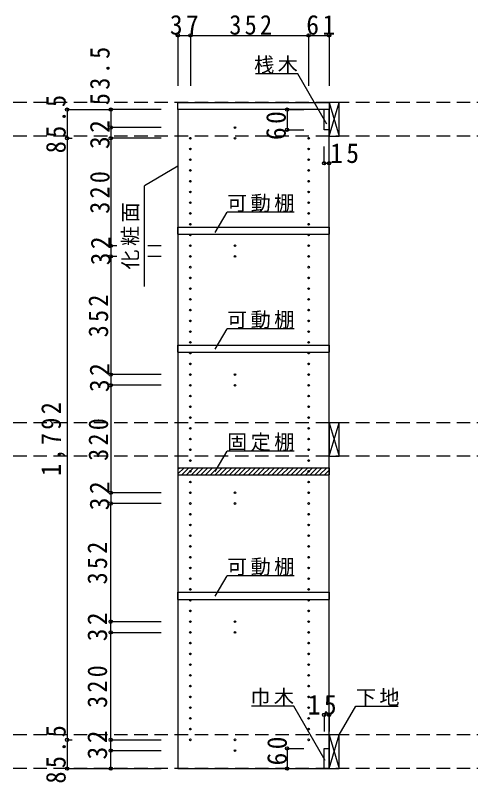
# Model space of a CAD drawing. Units: millimetres at full size, sheet at 1:20; some dimension numbers follow another scale. Extents: x -3922 to 3878, y -2932 to 2722.
# Drawn here: x -546 to 810, y -1724 to 533 of the extents above; entities that cross this region are included whole.
import ezdxf

# ---------------------------------------------------------------- set-up
doc = ezdxf.new("R2010")
doc.units = ezdxf.units.MM
doc.header["$LTSCALE"] = 20
doc.header["$PDMODE"] = 32
doc.header["$PDSIZE"] = 10
doc.linetypes.add('DASHED2', pattern=[3, 2, -1])
for name, color, linetype in [('0-2', 2, 'Continuous'), ('0-3_固定棚', 3, 'Continuous'), ('0-4_可動棚', 3, 'Continuous'), ('0-5_側板', 4, 'Continuous'), ('0-7_桟木・巾木', 2, 'Continuous'), ('0-8', 3, 'Continuous'), ('0-A_文字', 7, 'Continuous'), ('0-B_寸法', 7, 'Continuous'), ('0-C_ハッチ', 4, 'Continuous')]:
    doc.layers.add(name, color=color, linetype=linetype)
doc.styles.add('ＭＳ ゴシック', font='')
doc.styles.get('ＭＳ ゴシック').set_extended_font_data('MS Gothic')

msp = doc.modelspace()

# ---------------------------------------------------------------- linework, layer by layer
at = {"layer": '0-2'}
for p, q in [((-61.67, 272.73), (388.33, 272.73)), ((388.33, 272.73), (388.33, 251.73))]:
    msp.add_line(p, q, dxfattribs=at)
msp.add_lwpolyline([(388.33, 251.73), (-61.67, 251.73), (-61.67, 272.73)], dxfattribs=at)
at = {"layer": '0-3_固定棚', "color": 2}
for p, q in [((-61.67, -815.27), (388.33, -815.27)), ((-61.67, -815.27), (-61.67, -836.27)), ((388.33, -815.27), (388.33, -836.27)), ((-61.67, -836.27), (388.33, -836.27))]:
    msp.add_line(p, q, dxfattribs=at)
at = {"layer": '0-4_可動棚', "color": 2}
for p, q in [((-61.67, -119.27), (-61.67, -98.27)), ((-61.67, -119.27), (388.33, -119.27)), ((-61.67, -471.27), (-61.67, -450.27)), ((-61.67, -471.27), (388.33, -471.27)), ((-61.67, -1207.27), (-61.67, -1186.27)), ((-61.67, -1207.27), (388.33, -1207.27))]:
    msp.add_line(p, q, dxfattribs=at)
for points in [[(-61.67, -98.27), (388.33, -98.27), (388.33, -119.27)], [(-61.67, -450.27), (388.33, -450.27), (388.33, -471.27)], [(-61.67, -1186.27), (388.33, -1186.27), (388.33, -1207.27)]]:
    msp.add_lwpolyline(points, dxfattribs=at)
at = {"layer": '0-5_側板', "color": 3}
for p, q in [((388.33, 251.73), (-61.67, 251.73)), ((388.33, -1711.27), (388.33, 251.73))]:
    msp.add_line(p, q, dxfattribs=at)
msp.add_lwpolyline([(-61.67, 251.73), (-61.67, -1711.27), (388.33, -1711.27)], dxfattribs=at)
at = {"layer": '0-5_側板'}
for centre in [(108.33, 198.23), (-24.67, 166.23), (108.33, 166.23), (327.33, 166.23), (-24.67, 134.23), (327.33, 134.23), (-24.67, 102.23), (327.33, 102.23), (-24.67, 70.23), (327.33, 70.23), (-24.67, 38.23), (327.33, 38.23), (-24.67, 6.23), (327.33, 6.23), (-24.67, -25.77), (327.33, -25.77), (-24.67, -57.77), (327.33, -57.77), (-24.67, -89.77), (327.33, -89.77), (-24.67, -121.77), (327.33, -121.77), (-24.67, -153.77), (108.33, -153.77), (327.33, -153.77), (-24.67, -185.77), (108.33, -185.77), (327.33, -185.77), (-24.67, -217.77), (327.33, -217.77), (-24.67, -249.77), (327.33, -249.77), (-24.67, -281.77), (327.33, -281.77), (-24.67, -313.77), (327.33, -313.77), (-24.67, -345.77), (327.33, -345.77), (-24.67, -377.77), (327.33, -377.77), (-24.67, -409.77), (327.33, -409.77), (-24.67, -441.77), (327.33, -441.77), (-24.67, -473.77), (327.33, -473.77), (-24.67, -505.77), (327.33, -505.77), (-24.67, -537.77), (108.33, -537.77), (327.33, -537.77), (-24.67, -569.77), (108.33, -569.77), (327.33, -569.77), (-24.67, -601.77), (327.33, -601.77), (-24.67, -633.77), (327.33, -633.77), (-24.67, -665.77), (327.33, -665.77), (-24.67, -697.77), (327.33, -697.77), (-24.67, -729.77), (327.33, -729.77), (-24.67, -761.77), (327.33, -761.77), (-24.67, -793.77), (327.33, -793.77), (-24.67, -825.77), (327.33, -825.77), (-24.67, -857.77), (327.33, -857.77), (-24.67, -889.77), (108.33, -889.77), (327.33, -889.77), (-24.67, -921.77), (108.33, -921.77), (327.33, -921.77), (-24.67, -953.77), (327.33, -953.77), (-24.67, -985.77), (327.33, -985.77), (-24.67, -1017.77), (327.33, -1017.77), (-24.67, -1049.77), (327.33, -1049.77), (-24.67, -1081.77), (327.33, -1081.77), (-24.67, -1113.77), (327.33, -1113.77), (-24.67, -1145.77), (327.33, -1145.77), (-24.67, -1177.77), (327.33, -1177.77), (-24.67, -1209.77), (327.33, -1209.77), (-24.67, -1241.77), (327.33, -1241.77), (-24.67, -1273.77), (108.33, -1273.77), (327.33, -1273.77), (-24.67, -1305.77), (108.33, -1305.77), (327.33, -1305.77), (-24.67, -1337.77), (327.33, -1337.77), (-24.67, -1369.77), (327.33, -1369.77), (-24.67, -1401.77), (327.33, -1401.77), (-24.67, -1433.77), (327.33, -1433.77), (-24.67, -1465.77), (327.33, -1465.77), (-24.67, -1497.77), (327.33, -1497.77), (-24.67, -1529.77), (327.33, -1529.77), (-24.67, -1561.77), (327.33, -1561.77), (-24.67, -1593.77), (327.33, -1593.77), (-24.67, -1625.77), (108.33, -1625.77), (327.33, -1625.77), (108.33, -1657.77)]:
    msp.add_circle(centre, 2.5, dxfattribs=at)
at = {"layer": '0-7_桟木・巾木'}
for p, q in [((388.33, 251.73), (373.33, 251.73)), ((373.33, 191.73), (373.33, 251.73)), ((388.33, 251.73), (388.33, 191.73)), ((373.33, -1651.27), (388.33, -1651.27)), ((388.33, -1651.27), (388.33, -1711.27))]:
    msp.add_line(p, q, dxfattribs=at)
for points in [[(388.33, 191.73), (376.84, 191.73), (373.33, 191.73)], [(388.33, -1711.27), (373.33, -1711.27), (373.33, -1651.27)]]:
    msp.add_lwpolyline(points, dxfattribs=at)
at = {"layer": '0-8'}
for p, q in [((388.33, 272.73), (388.33, 172.73)), ((418.33, 272.73), (388.33, 272.73)), ((418.33, 172.73), (418.33, 272.73)), ((388.33, 172.73), (418.33, 172.73)), ((388.33, -681.27), (388.33, -781.27)), ((418.33, -681.27), (388.33, -681.27)), ((418.33, -781.27), (418.33, -681.27)), ((388.33, -781.27), (418.33, -781.27)), ((388.33, -1611.27), (388.33, -1711.27)), ((418.33, -1611.27), (388.33, -1611.27)), ((418.33, -1711.27), (418.33, -1611.27)), ((388.33, -1711.27), (418.33, -1711.27))]:
    msp.add_line(p, q, dxfattribs=at)
at = {"layer": '0-8', "color": 7}
for p, q in [((388.33, 172.73), (418.33, 272.73)), ((388.33, 272.73), (418.33, 172.73)), ((388.33, -781.27), (418.33, -681.27)), ((388.33, -681.27), (418.33, -781.27)), ((388.33, -1711.27), (418.33, -1611.27)), ((388.33, -1611.27), (418.33, -1711.27))]:
    msp.add_line(p, q, dxfattribs=at)
at = {"layer": '0-A_文字'}
for p, q in [((294.99, 358.32), (168.96, 358.32)), ((381.66, 208.2), (294.99, 358.32)), ((-61.67, 82.66), (-161.67, 24.93)), ((-161.67, -275.07), (-161.67, 24.93)), ((49.52, -114.62), (84.54, -53.96)), ((284.54, -53.96), (84.54, -53.96)), ((49.52, -461.79), (84.54, -401.14)), ((284.54, -401.14), (84.54, -401.14)), ((49.52, -826.33), (84.54, -765.68)), ((284.54, -765.68), (84.54, -765.68)), ((49.52, -1197.79), (84.54, -1137.14)), ((284.54, -1137.14), (84.54, -1137.14)), ((418.33, -1611.27), (467.75, -1525.68)), ((467.75, -1525.68), (593.78, -1525.68))]:
    msp.add_line(p, q, dxfattribs=at)
msp.add_lwpolyline([(376.93, -1687.41), (283.56, -1525.68), (157.53, -1525.68)], dxfattribs=at)
at = {"layer": '0-B_寸法', "color": 4}
for p, q in [((-61.67, 472.73), (-61.67, 322.73)), ((-61.67, 472.73), (388.33, 472.73)), ((-24.67, 472.73), (-24.67, 322.73)), ((327.33, 472.73), (327.33, 322.73)), ((388.33, 472.73), (388.33, 322.73)), ((-391.67, 251.73), (-391.67, -1711.27)), ((-391.67, 251.73), (-261.67, 251.73)), ((-261.67, 251.73), (-261.67, 198.23)), ((-111.67, 251.73), (-261.67, 251.73)), ((263.33, 251.73), (263.33, 191.73)), ((263.33, 251.73), (313.33, 251.73)), ((-261.67, 198.23), (-261.67, 166.23)), ((-111.67, 198.23), (-261.67, 198.23)), ((263.33, 191.73), (313.33, 191.73)), ((-391.67, 166.23), (-376.65, 166.23)), ((-261.67, 166.23), (-261.67, -153.77)), ((-111.67, 166.23), (-261.67, 166.23)), ((373.33, 91.73), (373.33, 141.73)), ((388.33, 91.73), (388.33, 141.73)), ((373.33, 91.73), (388.33, 91.73)), ((-261.67, -153.77), (-261.67, -185.77)), ((-243.17, -153.77), (-261.67, -153.77)), ((-111.67, -153.77), (-151.42, -153.77)), ((-261.67, -185.77), (-261.67, -537.77)), ((-243.17, -185.77), (-261.67, -185.77)), ((-111.67, -185.77), (-151.42, -185.77)), ((-261.67, -537.77), (-261.67, -569.77)), ((-111.67, -537.77), (-261.67, -537.77)), ((-261.67, -569.77), (-261.67, -889.77)), ((-111.67, -569.77), (-261.67, -569.77)), ((-261.67, -889.77), (-261.67, -921.77)), ((-111.67, -889.77), (-261.67, -889.77)), ((-111.67, -921.77), (-261.67, -921.77)), ((-261.67, -1273.77), (-261.67, -921.77)), ((-261.67, -1305.77), (-261.67, -1273.77)), ((-261.67, -1273.77), (-111.67, -1273.77)), ((-261.67, -1625.77), (-261.67, -1305.77)), ((-261.67, -1305.77), (-111.67, -1305.77)), ((373.33, -1551.27), (388.33, -1551.27)), ((373.33, -1551.27), (373.33, -1601.27)), ((388.33, -1551.27), (388.33, -1601.27)), ((-391.67, -1625.77), (-376.65, -1625.77)), ((-261.67, -1657.77), (-261.67, -1625.77)), ((-261.67, -1625.77), (-111.67, -1625.77)), ((-261.67, -1711.27), (-261.67, -1657.77)), ((-261.67, -1657.77), (-111.67, -1657.77)), ((263.33, -1651.27), (263.33, -1711.27)), ((263.33, -1651.27), (313.33, -1651.27)), ((-391.67, -1711.27), (-261.67, -1711.27)), ((-261.67, -1711.27), (-111.67, -1711.27)), ((263.33, -1711.27), (313.33, -1711.27))]:
    msp.add_line(p, q, dxfattribs=at)
at = {"layer": '0-B_寸法', "color": 4, "linetype": 'DASHED2'}
for p, q in [((3088.33, 272.73), (-2930.67, 272.73)), ((3088.33, 172.73), (-2930.67, 172.73)), ((3088.33, -681.27), (-2930.67, -681.27)), ((3088.33, -781.27), (-2930.67, -781.27)), ((3088.33, -1611.27), (-2930.67, -1611.27)), ((3088.33, -1711.27), (-2930.67, -1711.27))]:
    msp.add_line(p, q, dxfattribs=at)
at = {"layer": '0-B_寸法'}
for p in [(-61.67, 472.73), (-24.67, 472.73), (327.33, 472.73), (388.33, 472.73), (-391.67, 251.73), (-261.67, 251.73), (263.33, 251.73), (-261.67, 198.23), (263.33, 191.73), (-391.67, 166.23), (-261.67, 166.23), (373.33, 91.73), (388.33, 91.73), (-261.67, -153.77), (-261.67, -185.77), (-261.67, -537.77), (-261.67, -569.77), (-261.67, -889.77), (-261.67, -921.77), (-261.67, -1273.77), (-261.67, -1305.77), (373.33, -1551.27), (388.33, -1551.27), (-391.67, -1625.77), (-261.67, -1625.77), (263.33, -1651.27), (-261.67, -1657.77), (-391.67, -1711.27), (-261.67, -1711.27), (263.33, -1711.27)]:
    msp.add_point(p, dxfattribs=at)
at = {"layer": '0-C_ハッチ'}
for p, q in [((-61.67, -833.79), (-43.14, -815.27)), ((-61.67, -819.65), (-57.28, -815.27)), ((-50, -836.27), (-29, -815.27)), ((-35.86, -836.27), (-14.86, -815.27)), ((-21.71, -836.27), (-0.71, -815.27)), ((-7.57, -836.27), (13.43, -815.27)), ((6.57, -836.27), (27.57, -815.27)), ((20.71, -836.27), (41.71, -815.27)), ((34.86, -836.27), (55.86, -815.27)), ((49, -836.27), (70, -815.27)), ((63.14, -836.27), (84.14, -815.27)), ((77.28, -836.27), (98.28, -815.27)), ((91.42, -836.27), (112.42, -815.27)), ((105.57, -836.27), (126.57, -815.27)), ((119.71, -836.27), (140.71, -815.27)), ((133.85, -836.27), (154.85, -815.27)), ((147.99, -836.27), (168.99, -815.27)), ((162.13, -836.27), (183.13, -815.27)), ((176.28, -836.27), (197.28, -815.27)), ((190.42, -836.27), (211.42, -815.27)), ((204.56, -836.27), (225.56, -815.27)), ((218.7, -836.27), (239.7, -815.27)), ((232.85, -836.27), (253.85, -815.27)), ((246.99, -836.27), (267.99, -815.27)), ((261.13, -836.27), (282.13, -815.27)), ((275.27, -836.27), (296.27, -815.27)), ((289.41, -836.27), (310.41, -815.27)), ((303.56, -836.27), (324.56, -815.27)), ((317.7, -836.27), (338.7, -815.27)), ((331.84, -836.27), (352.84, -815.27)), ((345.98, -836.27), (366.98, -815.27)), ((360.12, -836.27), (381.12, -815.27)), ((374.27, -836.27), (388.33, -822.2))]:
    msp.add_line(p, q, dxfattribs=at)

# ---------------------------------------------------------------- texts
at = {"layer": '0-A_文字', "char_height": 43.99, "attachment_point": 7, "style": 'ＭＳ ゴシック'}
for s, insert in [('\\T1.17;桟木', (164.99, 358.32)), ('\\T1.17;可動棚', (84.54, -53.96)), ('\\T1.17;可動棚', (84.54, -401.14)), ('\\T1.17;固定棚', (84.54, -765.68)), ('\\T1.17;可動棚', (84.54, -1137.14)), ('\\T1.17;巾木', (153.56, -1525.68)), ('\\T1.17;下地', (467.75, -1525.68))]:
    msp.add_mtext(s, dxfattribs=dict(at, insert=insert))
at = {"layer": '0-A_文字', "insert": (-176.67, -225.07), "char_height": 43.99, "attachment_point": 7, "rotation": 90, "style": 'ＭＳ ゴシック'}
msp.add_mtext('\\T1.17;化粧面', dxfattribs=at)
at = {"layer": '0-B_寸法', "char_height": 58.65, "attachment_point": 7, "style": 'ＭＳ ゴシック'}
for s, insert in [('\\T1.27;\\W0.95;37', (-85.67, 473.94)), ('\\T1.27;\\W0.9;352', (91.33, 473.94)), ('\\T1.27;\\W0.95;61', (320.33, 473.94)), ('\\T1.27;\\W0.95;15', (391.23, 91.73)), ('\\T1.27;\\W0.95;15', (324.49, -1551.27))]:
    msp.add_mtext(s, dxfattribs=dict(at, insert=insert))
at = {"layer": '0-B_寸法', "char_height": 58.65, "attachment_point": 7, "rotation": 90, "style": 'ＭＳ ゴシック'}
for s, insert in [('\\T1.28;\\W0.9;53.5', (-264.28, 264.81)), ('\\T1.28;\\W0.9;85.5', (-394.99, 121.48)), ('\\T1.27;\\W0.95;60', (260.13, 160.86)), ('\\T1.27;\\W0.95;32', (-264.28, 134.1)), ('\\T1.27;\\W0.9;320', (-264.28, -58.77)), ('\\T1.27;\\W0.95;32', (-261.67, -212.27)), ('\\T1.27;\\W0.9;352', (-268.58, -426.77)), ('\\T1.27;\\W0.95;32', (-265.18, -589.89)), ('\\T1.28;\\W0.9;1,792', (-394.99, -839.77)), ('\\T1.27;\\W0.9;320', (-268.58, -794.77)), ('\\T1.27;\\W0.95;32', (-265.18, -941.89)), ('\\T1.27;\\W0.9;352', (-271.67, -1162.77)), ('\\T1.27;\\W0.95;32', (-271.67, -1332.27)), ('\\T1.27;\\W0.9;320', (-271.67, -1530.77)), ('\\T1.28;\\W0.9;85.5', (-394.99, -1756.02)), ('\\T1.27;\\W0.95;32', (-271.67, -1684.27)), ('\\T1.27;\\W0.95;60', (263.33, -1702.05))]:
    msp.add_mtext(s, dxfattribs=dict(at, insert=insert))

doc.saveas('drawing.dxf')
